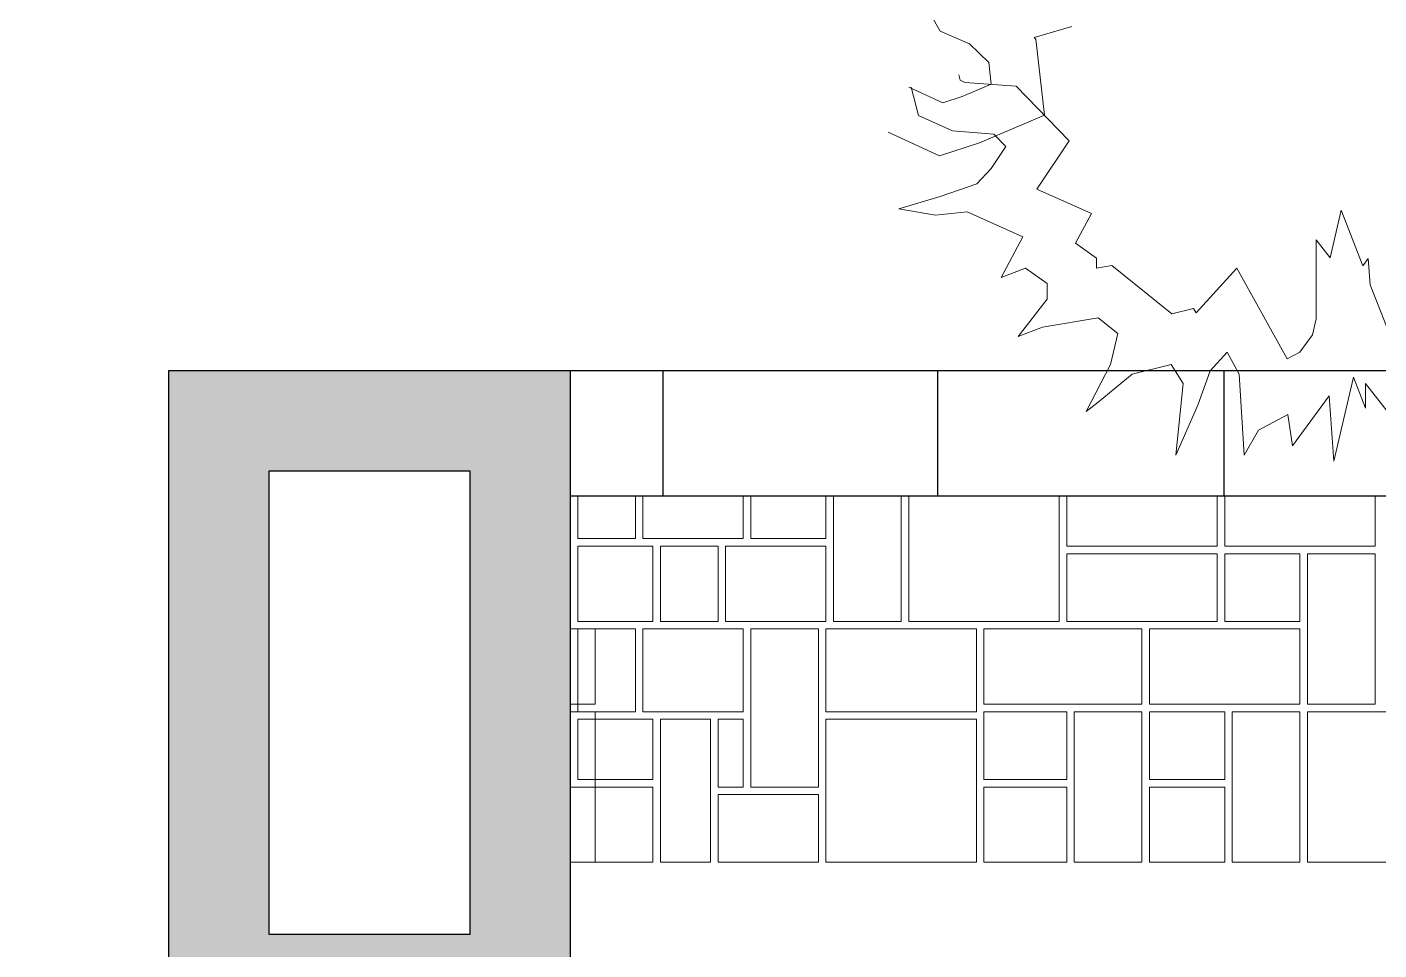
# Model space of a CAD drawing. Header units: millimetres. Extents: x 38613 to 88834, y 14193 to 29607.
# Drawn here: x 39130 to 41826, y 24959 to 26798 of the extents above; entities that cross this region are included whole.
import ezdxf

# ---------------------------------------------------------------- set-up
doc = ezdxf.new("R2010")
doc.units = ezdxf.units.MM
for name, color, linetype in [('doors', 4, 'Continuous'), ('hatch wall', 8, 'Continuous'), ('wall', 5, 'Continuous'), ('zelen', 69, 'Continuous')]:
    doc.layers.add(name, color=color, linetype=linetype)
doc.layers.add('Floor', color=7, linetype='Continuous', lineweight=0, true_color=0xd6d6d6)

msp = doc.modelspace()

# ---------------------------------------------------------------- hatches: boundary and pattern name
at = {"layer": 'hatch wall', "true_color": 0x4a4a4a}
h = msp.add_hatch(color=251, dxfattribs=at)
h.paths.add_polyline_path([(40213.3, 20989.6), (39413.3, 20989.6), (39271.9, 20848.2), (39130.5, 20989.6), (39413.3, 21272.5), (39413.3, 26113.3), (40213.3, 26113.3), (40213.3, 24589.6), (39613.3, 24589.6), (39613.3, 21189.6), (40213.3, 21189.6)])
h.paths.add_polyline_path([(40013.3, 24989.6), (39613.3, 24989.6), (39613.3, 25913.3), (40013.3, 25913.3)], flags=16)

# ---------------------------------------------------------------- linework, layer by layer
at = {"layer": 'doors', "color": 4}
for points in [[(39613.3, 26113.3), (42197.5, 26113.3, 0.142849), (43724, 26782.4, 0.13981), (44263.1, 27506.4, 0.086089), (44366.2, 28100.3, 0.086089)], [(40213.3, 25863.3), (42213.3, 25863.3, 0.143726), (43880.3, 26587.2, 0.139373), (44497.7, 27419.9, 0.086378), (44616.2, 28100.2)]]:
    msp.add_lwpolyline(points, format="xyb", dxfattribs=at)
for points in [[(40397.9, 26113.3), (40397.9, 25863.3)], [(40946.4, 25863.3), (40946.4, 26113.3)], [(41516.8, 26113.3), (41516.8, 25863.3)]]:
    msp.add_lwpolyline(points, dxfattribs=at)
at = {"layer": 'Floor'}
for points in [[(40213.3, 25613.3), (40213.3, 25613.3), (40213.3, 25863.3)], [(40228.3, 25778.3), (40343.3, 25778.3), (40343.3, 25863.3)], [(40228.3, 25863.3), (40228.3, 25778.3)], [(40358.3, 25863.3), (40358.3, 25778.3), (40558.3, 25778.3), (40558.3, 25863.3)], [(40723.3, 25778.3), (40573.3, 25778.3), (40573.3, 25863.3)], [(40723.3, 25863.3), (40723.3, 25778.3)], [(40738.3, 25863.3), (40738.3, 25613.3), (40873.3, 25613.3), (40873.3, 25863.3)], [(40888.3, 25613.3), (41188.3, 25613.3), (41188.3, 25863.3)], [(40888.3, 25863.3), (40888.3, 25613.3)], [(41203.3, 25763.3), (41503.3, 25763.3), (41503.3, 25863.3)], [(41203.3, 25863.3), (41203.3, 25763.3)], [(41518.3, 25763.3), (41818.3, 25763.3), (41818.3, 25863.3)], [(41518.3, 25863.3), (41518.3, 25763.3)], [(40228.3, 25613.3), (40378.3, 25613.3), (40378.3, 25763.3), (40228.3, 25763.3), (40228.3, 25613.3)], [(40393.3, 25763.3), (40508.3, 25763.3), (40508.3, 25613.3), (40393.3, 25613.3), (40393.3, 25763.3)], [(40723.3, 25763.3), (40523.3, 25763.3), (40523.3, 25613.3), (40723.3, 25613.3), (40723.3, 25763.3)], [(41203.3, 25613.3), (41503.3, 25613.3), (41503.3, 25748.3), (41203.3, 25748.3), (41203.3, 25613.3)], [(41518.3, 25748.3), (41668.3, 25748.3), (41668.3, 25613.3), (41518.3, 25613.3), (41518.3, 25748.3)], [(41683.3, 25448.3), (41683.3, 25748.3), (41818.3, 25748.3), (41818.3, 25448.3), (41683.3, 25448.3)], [(40213.3, 25598.3), (40213.3, 25298.3)], [(40213.3, 25598.3), (40263.3, 25598.3), (40263.3, 25448.3)], [(40228.3, 25598.3), (40343.3, 25598.3), (40343.3, 25433.3), (40228.3, 25433.3), (40228.3, 25598.3)], [(40358.3, 25598.3), (40558.3, 25598.3), (40558.3, 25433.3), (40358.3, 25433.3), (40358.3, 25598.3)], [(40573.3, 25598.3), (40573.3, 25283.3), (40708.3, 25283.3), (40708.3, 25598.3), (40573.3, 25598.3)], [(41023.3, 25433.3), (40723.3, 25433.3), (40723.3, 25598.3), (41023.3, 25598.3), (41023.3, 25433.3)], [(41038.3, 25448.3), (41353.3, 25448.3), (41353.3, 25598.3), (41038.3, 25598.3), (41038.3, 25448.3)], [(41038.3, 25448.3), (41353.3, 25448.3), (41353.3, 25598.3), (41038.3, 25598.3), (41038.3, 25448.3)], [(41368.3, 25448.3), (41668.3, 25448.3), (41668.3, 25598.3), (41368.3, 25598.3), (41368.3, 25448.3)], [(40263.3, 25448.3), (40213.3, 25448.3)], [(40263.3, 25433.3), (40213.3, 25433.3)], [(40213.3, 25133.3), (40263.3, 25133.3), (40263.3, 25433.3)], [(40378.3, 25298.3), (40228.3, 25298.3), (40228.3, 25418.3), (40378.3, 25418.3), (40378.3, 25298.3)], [(40393.3, 25418.3), (40493.3, 25418.3), (40493.3, 25133.3), (40393.3, 25133.3), (40393.3, 25418.3)], [(40508.3, 25283.3), (40558.3, 25283.3), (40558.3, 25418.3), (40508.3, 25418.3), (40508.3, 25283.3)], [(41023.3, 25418.3), (40723.3, 25418.3), (40723.3, 25133.3), (41023.3, 25133.3), (41023.3, 25418.3)], [(41038.3, 25433.3), (41203.3, 25433.3), (41203.3, 25298.3), (41038.3, 25298.3), (41038.3, 25433.3)], [(41218.3, 25433.3), (41218.3, 25133.3), (41353.3, 25133.3), (41353.3, 25433.3), (41218.3, 25433.3)], [(41368.3, 25433.3), (41518.3, 25433.3), (41518.3, 25298.3), (41368.3, 25298.3), (41368.3, 25433.3)], [(41533.3, 25433.3), (41533.3, 25133.3), (41668.3, 25133.3), (41668.3, 25433.3), (41533.3, 25433.3)], [(41683.3, 25433.3), (41968.3, 25433.3), (41968.3, 25133.3), (41683.3, 25133.3), (41683.3, 25433.3)], [(40378.3, 25283.3), (40213.3, 25283.3)], [(40213.3, 25133.3), (40378.3, 25133.3), (40378.3, 25283.3)], [(41038.3, 25133.3), (41203.3, 25133.3), (41203.3, 25283.3), (41038.3, 25283.3), (41038.3, 25133.3)], [(41368.3, 25133.3), (41518.3, 25133.3), (41518.3, 25283.3), (41368.3, 25283.3), (41368.3, 25133.3)], [(40508.3, 25268.3), (40708.3, 25268.3), (40708.3, 25133.3), (40508.3, 25133.3), (40508.3, 25268.3)]]:
    msp.add_lwpolyline(points, dxfattribs=at)
at = {"layer": 'wall'}
for points in [[(40213.3, 20989.6), (39413.3, 20989.6), (39271.9, 20848.2), (39130.5, 20989.6), (39413.3, 21272.5), (39413.3, 26113.3), (40213.3, 26113.3), (40213.3, 24589.6), (39613.3, 24589.6), (39613.3, 21189.6), (40213.3, 21189.6), (40213.3, 20989.6)], [(40013.3, 24989.6), (39613.3, 24989.6), (39613.3, 25913.3), (40013.3, 25913.3), (40013.3, 24989.6)]]:
    msp.add_lwpolyline(points, dxfattribs=at)
at = {"layer": 'zelen', "lineweight": 0}
for points in [[(40888.2, 26677.7), (40956.1, 26646.6), (40994.8, 26659.1), (41053, 26683.9), (41048.1, 26727.4), (41009.4, 26764.6), (40951.2, 26789.5), (40912.5, 26857.8)], [(40847.3, 26588.3), (40949.8, 26541.3), (41029.2, 26566.8), (41158.8, 26622.2), (41141.9, 26773.6), (41138.3, 26777.1), (41213.6, 26798.6)], [(41846.7, 26186.5), (41808.5, 26284.3), (41804.6, 26336.5), (41793.9, 26321.8), (41750.7, 26432.6), (41728.7, 26337.7), (41700.6, 26373.7), (41700.6, 26216.1), (41693.3, 26184.3), (41668.3, 26150.1), (41642.9, 26136.5), (41542.2, 26317.2), (41461.5, 26228.5), (41456, 26236.8), (41413, 26226.5), (41293.3, 26322.4), (41262.7, 26317.3), (41262.7, 26337.1), (41220.9, 26366.9), (41252.9, 26426.2), (41143.7, 26474.9), (41208.1, 26571.3), (41102.3, 26679.8), (41000.4, 26687.5), (40991.1, 26691.8), (40988.3, 26702.4)], [(41852.3, 26019.4), (41799, 26087.7), (41799, 26038), (41774.8, 26100.1), (41736, 25932.4), (41726.3, 26062.8), (41653.7, 25963.5), (41644, 26025.6), (41585.8, 25994.5), (41556.8, 25944.8), (41547.1, 26106.3), (41522.9, 26149.8), (41489, 26112.5), (41464.7, 26044.2), (41421.1, 25944.8), (41435.7, 26087.7), (41411.4, 26125), (41333.9, 26106.3), (41266.1, 26050.4), (41241.9, 26031.8), (41290.3, 26125), (41304.9, 26187.1), (41266.1, 26218.1), (41154.7, 26199.5), (41106.2, 26180.8), (41164.4, 26255.4), (41164.4, 26286.4), (41120.8, 26317.5), (41072.3, 26298.8), (41115.9, 26379.6), (41004.5, 26429.3), (40941.5, 26423.1), (40868.9, 26435.5), (40951.2, 26460.3), (41023.9, 26485.2), (41053, 26516.2), (41082, 26559.7), (41057.8, 26584.5), (40975.4, 26590.8), (40907.6, 26621.8), (40893.1, 26677.7)]]:
    msp.add_lwpolyline(points, dxfattribs=at)

doc.saveas('drawing.dxf')
